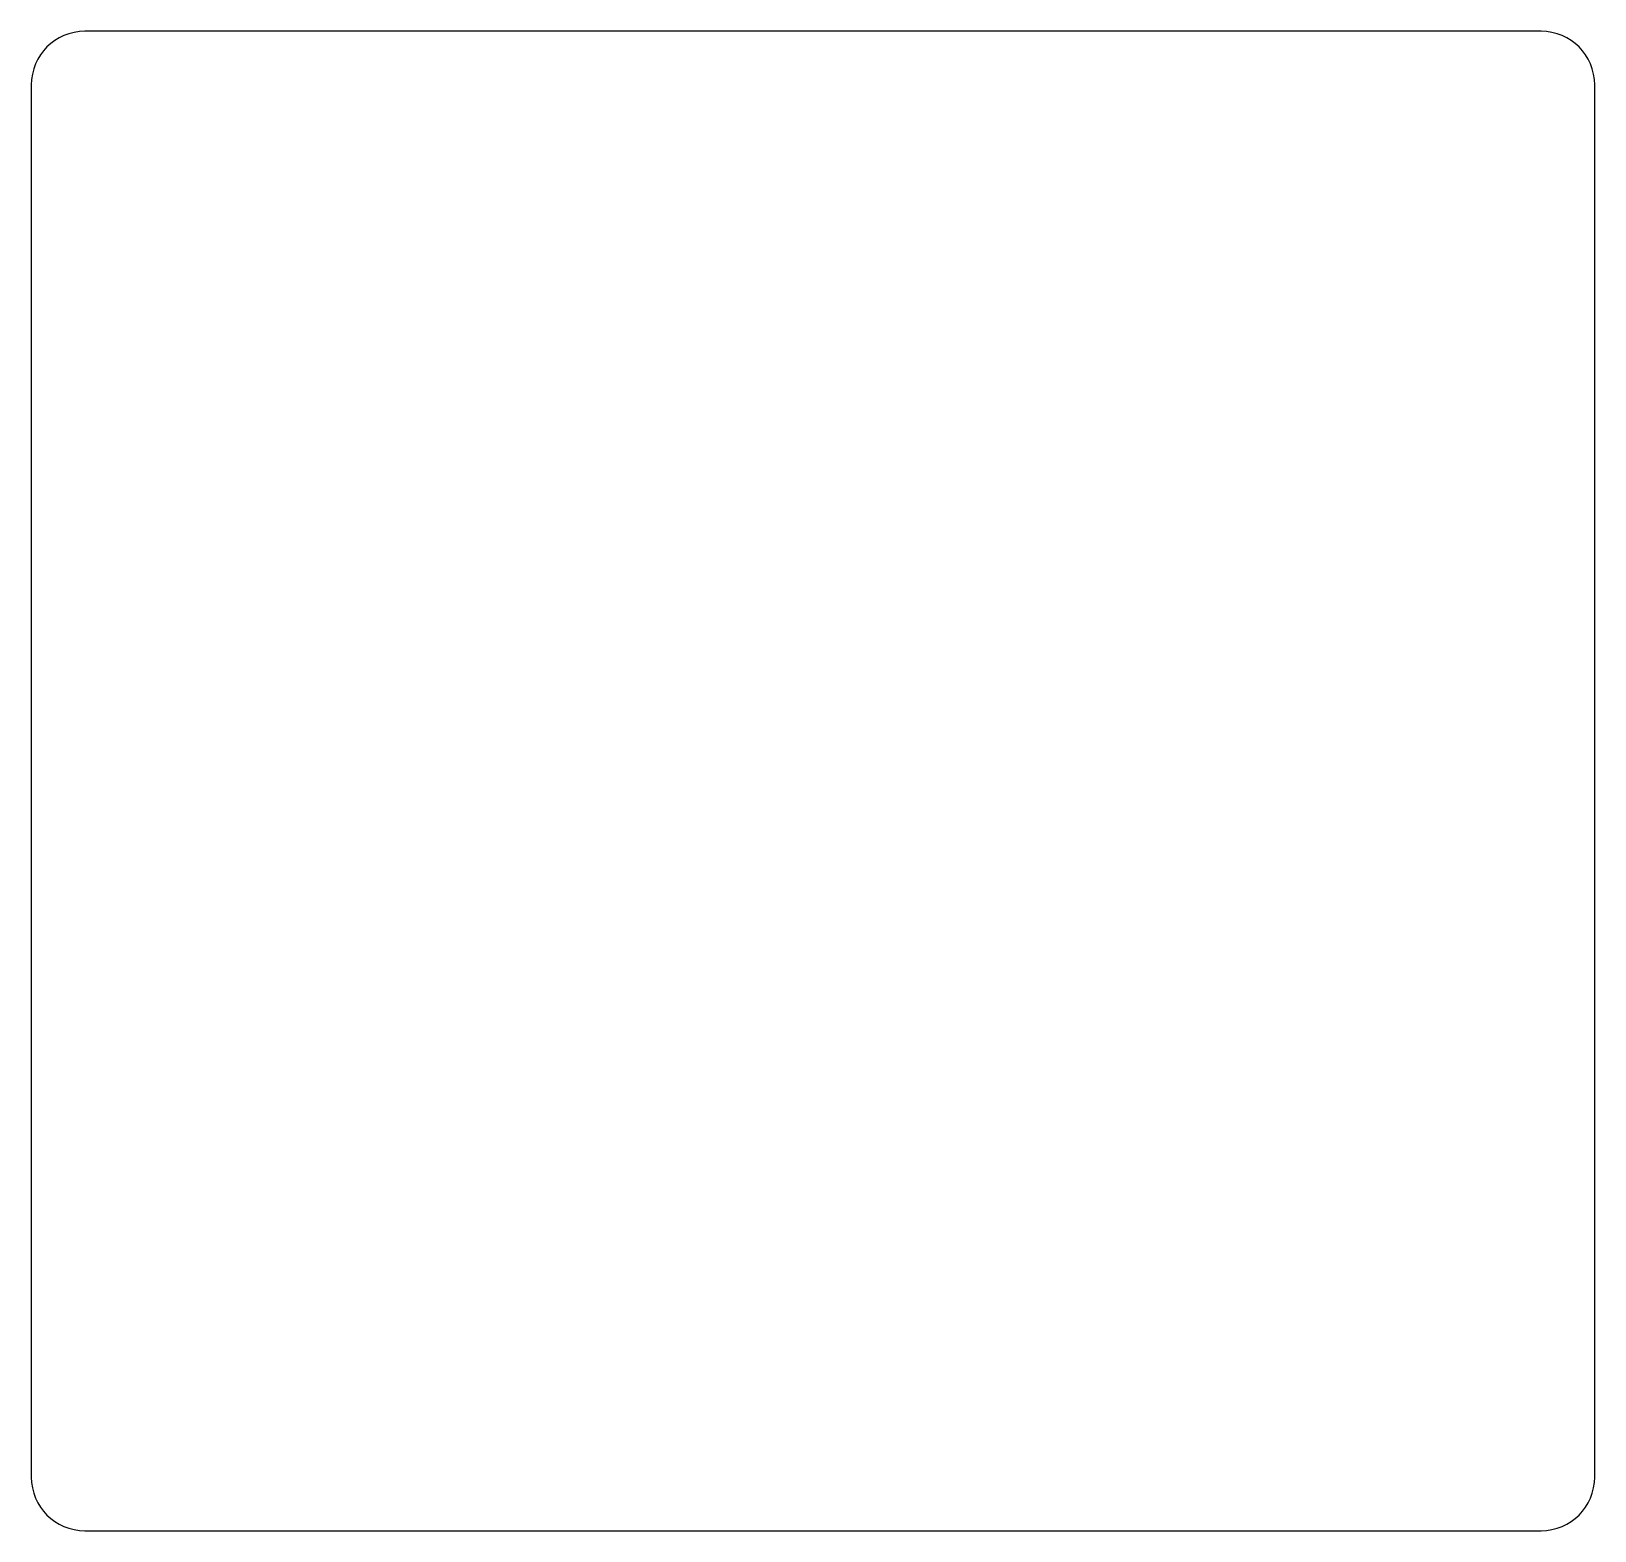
# Model space of a CAD drawing. Header units: millimetres. Extents: x -11 to 340, y -118 to 18.
# Drawn here: x 302.26 to 316.86, y -30.81 to -16.81 of the extents above; entities that cross this region are included whole.
import ezdxf

# ---------------------------------------------------------------- set-up
doc = ezdxf.new("R2010")
doc.units = ezdxf.units.MM
doc.header["$MEASUREMENT"] = 0
doc.layers.add('BLACK', color=7, linetype='CONTINUOUS')

msp = doc.modelspace()

# ---------------------------------------------------------------- linework, layer by layer
at = {"layer": 'BLACK', "linetype": 'Continuous'}
for p, q in [((316.3625, -16.8125), (302.7625, -16.8125)), ((302.2625, -17.3125), (302.2625, -30.3125)), ((316.8625, -30.3125), (316.8625, -17.3125)), ((302.7625, -30.8125), (316.3625, -30.8125))]:
    msp.add_line(p, q, dxfattribs=at)
at = {"layer": 'BLACK'}
for centre, start, end in [((302.7625, -17.3125), 90, 180), ((316.3625, -17.3125), 0, 90), ((302.7625, -30.3125), 180, 270), ((316.3625, -30.3125), 270, 0)]:
    msp.add_arc(centre, 0.5, start, end, dxfattribs=at)

doc.saveas('drawing.dxf')
